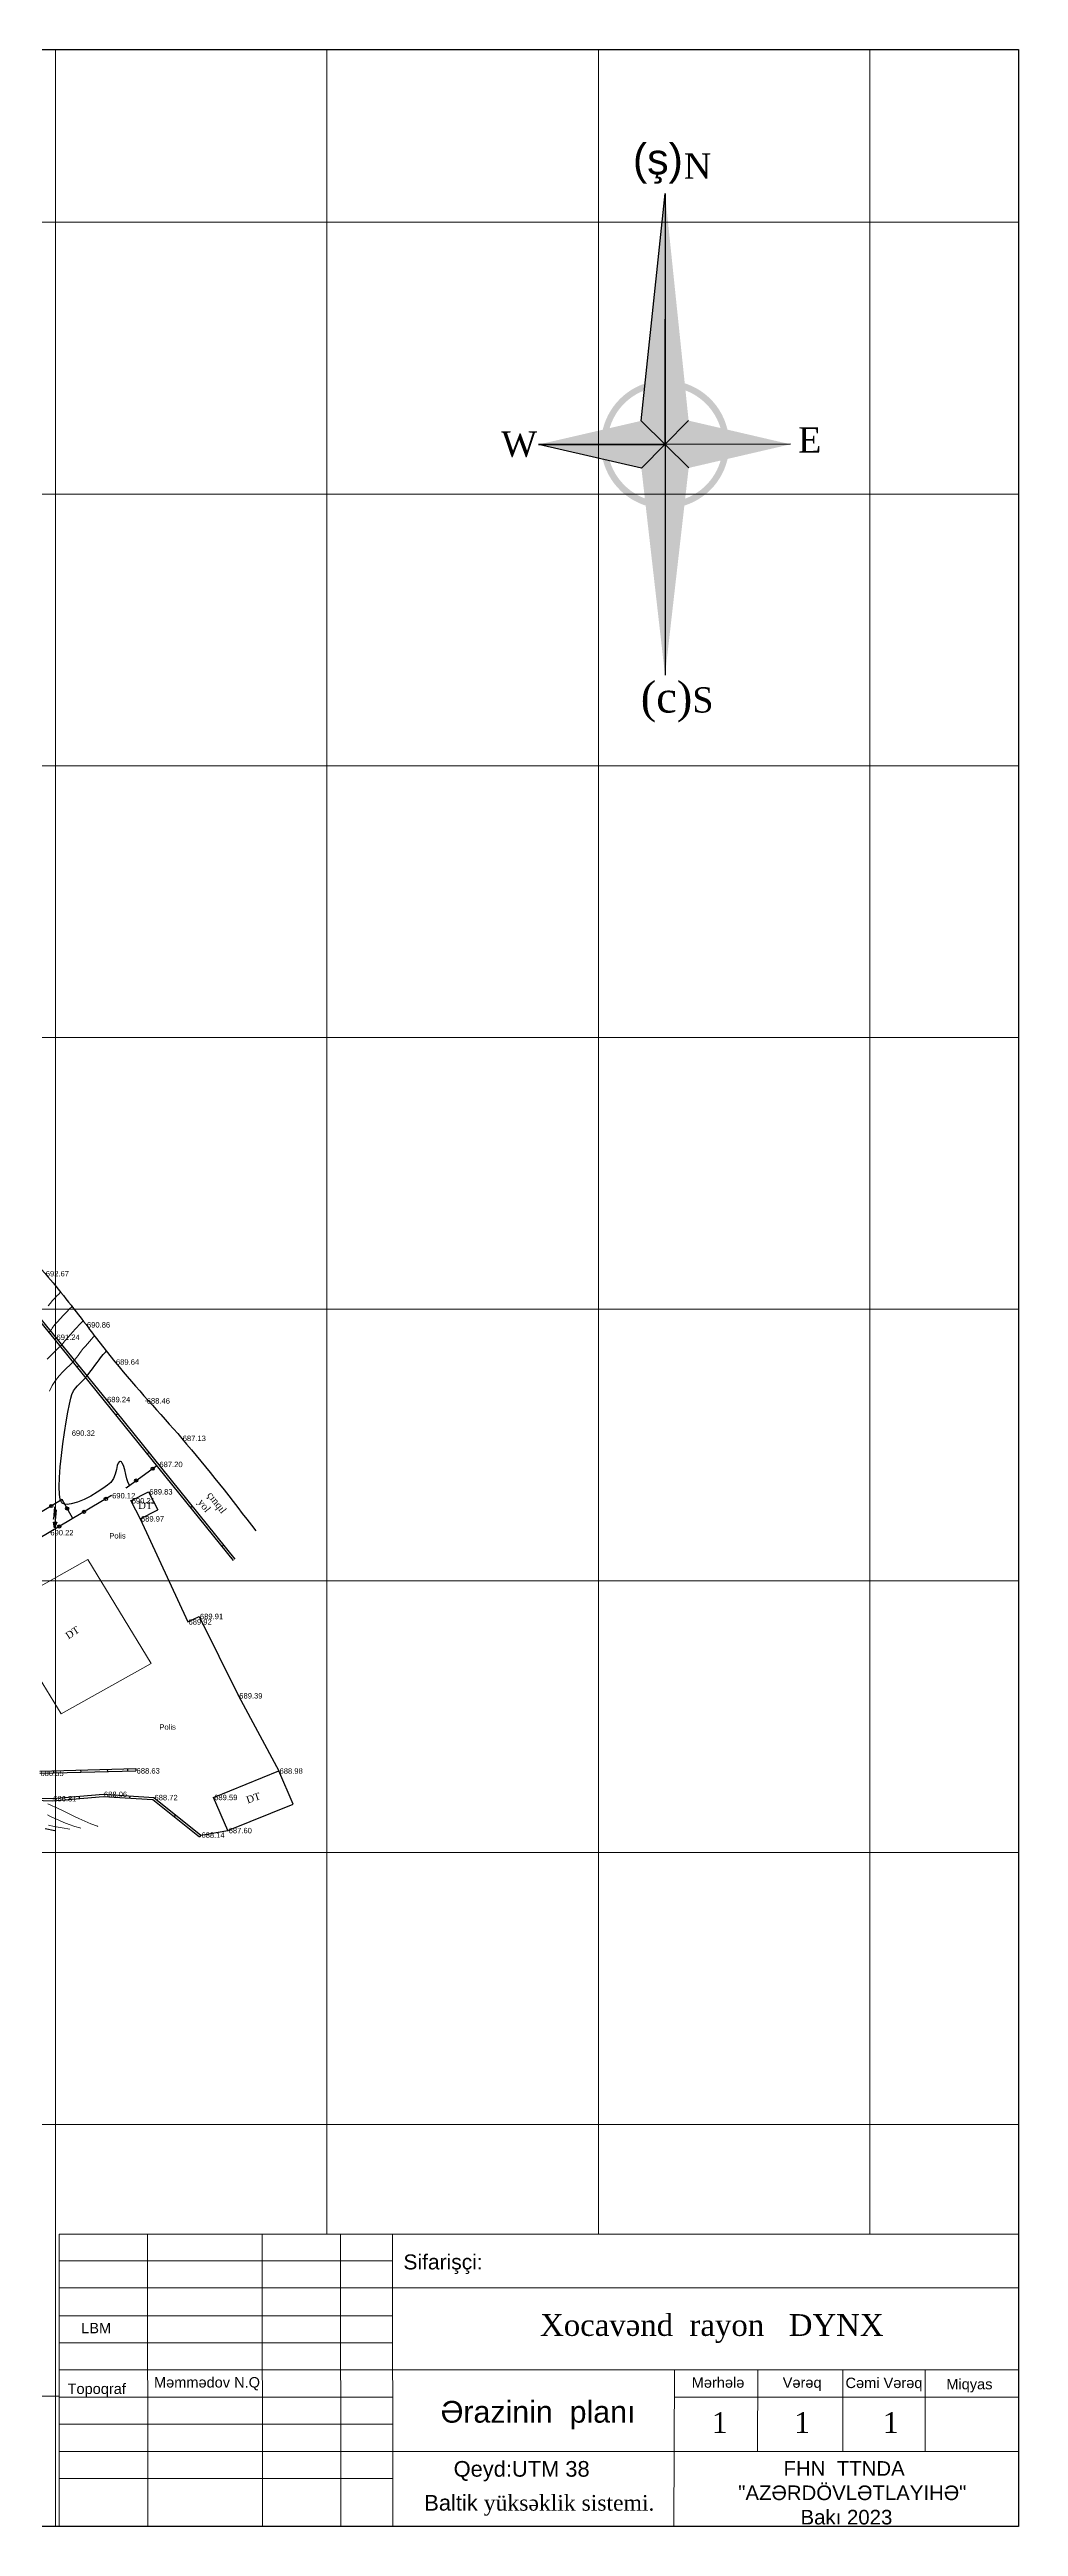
# Model space of a CAD drawing. Header units: feet. Extents: x 3381 to 683784, y 675186 to 4376258.
# Drawn here: x 678898.4 to 679076.8, y 4374699.7 to 4375155.5 of the extents above; entities that cross this region are included whole.
import ezdxf

# ---------------------------------------------------------------- set-up
doc = ezdxf.new("R2010")
doc.units = ezdxf.units.FT
doc.header["$MEASUREMENT"] = 0
doc.header["$PDMODE"] = 34
doc.header["$PDSIZE"] = 0.01
doc.linetypes.add('ACAD_ISO03W100', pattern=[30, 12, -18])
doc.layers.get('0').update_dxf_attribs({"linetype": 'CONTINUOUS'})
for name, color, linetype in [('0_Point_Height', 2, 'CONTINUOUS'), ('0_Point_Point', 7, 'CONTINUOUS'), ('Kompass', 7, 'CONTINUOUS'), ('Layer8', 7, 'CONTINUOUS'), ('ramka', 7, 'CONTINUOUS'), ('Yazilar', 7, 'CONTINUOUS')]:
    doc.layers.add(name, color=color, linetype=linetype)
for name, color, linetype, lineweight in [('0_Ном._пера__1', 7, 'CONTINUOUS', 13), ('ANA HORIZONTAL', 24, 'CONTINUOUS', 30), ('das tikili', 5, 'CONTINUOUS', 0), ('HORIZANTAL', 24, 'CONTINUOUS', 13), ('km setka', 170, 'CONTINUOUS', 15), ('kontur', 5, 'CONTINUOUS', 0), ('Layer3', 7, 'CONTINUOUS', 13)]:
    doc.layers.add(name, color=color, linetype=linetype, lineweight=lineweight)
doc.styles.get("Standard").update_dxf_attribs({"font": 'arial.ttf', "height": 2})
doc.styles.add('Standart', font='times.ttf')

msp = doc.modelspace()

# ---------------------------------------------------------------- hatches: boundary and pattern name
at = {"layer": 'Kompass'}
h = msp.add_hatch(color=5, dxfattribs=at)
h.set_gradient(color1=(0, 0, 255), one_color=1, tint=1)
h.paths.add_polyline_path([(679011.716, 4375082.874), (679007.355, 4375087.204), (679011.725, 4375129.018)])
h = msp.add_hatch(color=220, dxfattribs=at)
h.set_gradient(color1=(236, 9, 164), tint=1)
h.paths.add_polyline_path([(679011.716, 4375082.881), (679016.068, 4375087.236), (679011.725, 4375129.018)])
h = msp.add_hatch(color=5, dxfattribs=at)
edge = h.paths.add_edge_path()
edge.add_line((679011.713, 4375093.503), (679011.713, 4375094.665))
edge.add_arc((679011.787, 4375082.923), 11.743, 13.04557, 90.36246, ccw=False)
edge.add_line((679023.227, 4375085.573), (679021.946, 4375085.871))
edge.add_arc((679011.655, 4375082.749), 10.755, 16.87652, 89.68771)
edge = h.paths.add_edge_path()
edge.add_line((679007.94, 4375092.803), (679008.074, 4375094.083))
edge.add_arc((679011.791, 4375082.821), 11.86, 108.26723, 179.86034)
edge.add_line((678999.932, 4375082.85), (679001.094, 4375082.851))
edge.add_arc((679011.73, 4375082.865), 10.636, 110.87362, 180.07766, ccw=False)
edge = h.paths.add_edge_path()
edge.add_line((679001.529, 4375079.847), (679000.249, 4375080.14))
edge.add_arc((679011.709, 4375082.824), 11.77, 193.18314, 270.13483)
edge.add_line((679011.737, 4375071.054), (679011.718, 4375072.216))
edge.add_arc((679011.842, 4375082.999), 10.783, 196.99488, 269.34396, ccw=False)
edge.add_line((679001.529, 4375079.847), (679001.529, 4375079.847))
edge = h.paths.add_edge_path()
edge.add_line((679015.286, 4375071.597), (679015.432, 4375072.878))
edge.add_arc((679011.742, 4375082.856), 10.639, 290.29292, 360.10887)
edge.add_line((679022.381, 4375082.876), (679023.543, 4375082.87))
edge.add_arc((679011.789, 4375082.819), 11.754, -72.69301, 0.24835, ccw=False)
edge.add_line((679015.286, 4375071.597), (679015.432, 4375072.878))
edge.add_line((679015.432, 4375072.878), (679015.286, 4375071.597))
h = msp.add_hatch(color=220, dxfattribs=at)
h.set_gradient(color1=(236, 9, 164), tint=1)
h.paths.add_polyline_path([(679011.723, 4375082.874), (679007.355, 4375087.204), (678988.442, 4375082.84), (679011.716, 4375082.881)])
h = msp.add_hatch(color=5, dxfattribs=at)
h.set_gradient(color1=(0, 0, 255), one_color=1, tint=1, name='CURVED')
h.paths.add_polyline_path([(679011.716, 4375082.874), (679016.068, 4375087.236), (679034.831, 4375082.879)])
h = msp.add_hatch(color=5, dxfattribs=at)
h.set_gradient(color1=(0, 0, 255), one_color=1, tint=1, name='HEMISPHERICAL')
h.paths.add_polyline_path([(679011.709, 4375082.86), (679007.375, 4375078.51), (678988.442, 4375082.84)])
h = msp.add_hatch(color=220, dxfattribs=at)
h.set_gradient(color1=(236, 9, 164), tint=1)
h.paths.add_polyline_path([(679007.371, 4375078.506), (679011.723, 4375082.86), (679011.725, 4375040.393)])
h = msp.add_hatch(color=5, dxfattribs=at)
h.set_gradient(color1=(0, 0, 255), one_color=1, tint=1, name='HEMISPHERICAL')
h.paths.add_polyline_path([(679011.723, 4375082.86), (679011.725, 4375040.393), (679016.077, 4375078.528)])
h = msp.add_hatch(color=220, dxfattribs=at)
h.set_gradient(color1=(236, 9, 164), tint=1, name='INVHEMISPHERICAL')
h.paths.add_polyline_path([(679016.077, 4375078.528), (679011.738, 4375082.86), (679034.831, 4375082.879)])

# ---------------------------------------------------------------- linework, layer by layer
at = {"linetype": 'Continuous'}
for p, q in [((678903.8, 4374913.321), (678903.495, 4374913.062)), ((678910.952, 4374904.504), (678910.647, 4374904.245)), ((678916.72, 4374897.362), (678916.416, 4374897.102)), ((678912.486, 4374890.882, 690.322), (678918.165, 4374894.936, 250.259)), ((678909.77, 4374889.42, 690.121), (678885.62, 4374875.128, 690.108)), ((678900.692, 4374888.695, 690.117), (678896.388, 4374886.148, 690.115)), ((678902.67, 4374885.218, 668.222), (678900.692, 4374888.695, 64.195)), ((678913.383, 4374888.486, 690.209), (678916.626, 4374890.14, 689.83)), ((678913.383, 4374888.486, 690.209), (678915.08, 4374885.161, 689.971)), ((678915.08, 4374885.161, 689.971), (678918.323, 4374886.815, 689.592)), ((678916.626, 4374890.14, 689.83), (678918.323, 4374886.815, 689.592)), ((678924.703, 4374887.478), (678924.398, 4374887.219)), ((678915.08, 4374885.161, 689.971), (678923.839, 4374866.192, 689.923)), ((678930.476, 4374880.33), (678930.171, 4374880.07)), ((678923.839, 4374866.192, 689.923), (678925.943, 4374867.199, 689.909)), ((678925.943, 4374867.199, 689.909), (678933.188, 4374852.604, 689.392)), ((678933.188, 4374852.604, 689.392), (678940.604, 4374838.761, 688.984)), ((678896.566, 4374838.329, 686.546), (678914.28, 4374838.793, 688.633)), ((678896.591, 4374838.73, 686.55), (678914.27, 4374839.193, 688.633)), ((678899.108, 4374838.796), (678899.134, 4374838.396)), ((678904.087, 4374838.926), (678904.117, 4374838.527)), ((678909.012, 4374839.055), (678909.047, 4374838.656)), ((678912.74, 4374839.153), (678912.768, 4374838.753)), ((678914.27, 4374839.193, 688.633), (678914.28, 4374838.793, 688.633)), ((678928.565, 4374833.897, 689.594), (678940.604, 4374838.761, 688.984)), ((678943.275, 4374832.667, 686.994), (678940.604, 4374838.761, 688.984)), ((678893.732, 4374833.417, 685.649), (678898.969, 4374833.266, 686.811)), ((678893.743, 4374833.817, 685.649), (678898.934, 4374833.665, 686.811)), ((678898.934, 4374833.665, 686.811), (678908.269, 4374834.466, 688.063)), ((678898.969, 4374833.266, 686.811), (678908.274, 4374834.065, 688.059)), ((678903.813, 4374834.084), (678903.855, 4374833.686)), ((678908.269, 4374834.466, 688.063), (678917.573, 4374833.874, 688.715)), ((678908.274, 4374834.065, 688.065), (678917.422, 4374833.483, 688.706)), ((678913.139, 4374834.156), (678913.134, 4374833.756)), ((678917.422, 4374833.483, 688.708), (678925.978, 4374826.656, 688.136)), ((678917.573, 4374833.874, 688.715), (678926.227, 4374826.969, 688.136)), ((678931.236, 4374827.803, 687.604), (678928.565, 4374833.897, 689.594)), ((678931.236, 4374827.803, 687.604), (678943.275, 4374832.667, 686.994)), ((678921.559, 4374830.694), (678921.328, 4374830.366)), ((678926.227, 4374826.969, 688.136), (678925.978, 4374826.656, 688.136)), ((678926.227, 4374826.969, 688.136), (678931.236, 4374827.803, 687.604))]:
    msp.add_line(p, q, dxfattribs=at)
at = {"linetype": 'Continuous', "elevation": 687.196}
for points in [[(678932.234, 4374877.516), (678908.532, 4374906.864), (678899.222, 4374918.321), (678888.47, 4374931.414), (678884.11, 4374936.612)], [(678932.555, 4374877.755), (678908.842, 4374907.116), (678899.531, 4374918.574), (678888.777, 4374931.67), (678884.416, 4374936.869)]]:
    msp.add_lwpolyline(points, dxfattribs=at)
at = {"color": 1, "linetype": 'Continuous'}
msp.add_lwpolyline([(678899.269, 4374887.35), (678899.095, 4374885.061), (678899.618, 4374886.803), (678899.319, 4374883.519), (678899.095, 4374884.564), (678899.756, 4374884.526), (678899.319, 4374883.519)], dxfattribs=at)
at = {"linetype": 'Continuous'}
for centre in [(678914.334, 4374892.201, 547.109), (678917.386, 4374894.38, 310.647), (678898.7, 4374887.516, 690.116), (678901.626, 4374887.053, 349.405), (678904.739, 4374886.442, 690.118), (678908.76, 4374888.822, 690.12), (678900.167, 4374883.737, 690.116)]:
    msp.add_circle(centre, 0.291, dxfattribs=at)
msp.add_open_spline([(678800.015, 4375077.644), (678801.836, 4375074.174), (678808.142, 4375062.155), (678818.038, 4375044.174), (678832.033, 4375024.91), (678842.805, 4375004.712), (678853.768, 4374986.826), (678862.895, 4374969.423), (678876.31, 4374950.902), (678892.91, 4374936.613), (678904.445, 4374921.776), (678912.375, 4374911.293), (678923.693, 4374899.375), (678931.942, 4374888.683), (678936.386, 4374882.923)], degree=3, knots=[0, 0, 0, 0, 11.7595104, 40.7232097, 61.4623304, 83.0549787, 109.2907167, 124.3927439, 141.9627176, 177.5330077, 189.5588214, 198.2764878, 216.9554477, 238.7688662, 238.7688662, 238.7688662, 238.7688662], dxfattribs=at)
at = {"layer": '0_Point_Point'}
for p in [(678899.531, 4374918.574, 691.244), (678905.138, 4374920.866, 690.862), (678910.474, 4374914.031, 689.636), (678908.842, 4374907.116, 689.236), (678916.146, 4374906.872, 688.463), (678922.768, 4374899.974, 687.128), (678918.481, 4374895.181, 687.196), (678912.486, 4374890.882, 690.322), (678909.77, 4374889.42, 690.121), (678913.383, 4374888.486, 690.209), (678916.626, 4374890.14, 689.83), (678898.395, 4374882.619, 690.218), (678915.08, 4374885.161, 689.971), (678923.839, 4374866.192, 689.923), (678925.943, 4374867.199, 689.909), (678933.188, 4374852.604, 689.392), (678914.28, 4374838.793, 688.633), (678940.604, 4374838.761, 688.984), (678898.934, 4374833.665, 686.811), (678908.269, 4374834.466, 688.063), (678917.573, 4374833.874, 688.715), (678928.565, 4374833.897, 689.594), (678926.227, 4374826.969, 688.136), (678931.236, 4374827.803, 687.604)]:
    msp.add_point(p, dxfattribs=at)
at = {"layer": 'ANA HORIZONTAL', "color": 16, "lineweight": 30}
for points, elevation in [([(678913.105, 4374891.324), (678913.104, 4374891.325), (678912.849, 4374891.78), (678912.629, 4374892.484), (678912.425, 4374893.323), (678912.219, 4374894.179), (678911.992, 4374894.937), (678911.784, 4374895.395), (678911.607, 4374895.613), (678911.476, 4374895.685), (678911.406, 4374895.695), (678911.327, 4374895.689), (678911.189, 4374895.626), (678911.025, 4374895.421), (678910.86, 4374894.978), (678910.685, 4374894.235), (678910.475, 4374893.388), (678910.153, 4374892.551), (678909.644, 4374891.839), (678909.063, 4374891.346), (678908.208, 4374890.724), (678907.153, 4374890.036), (678905.971, 4374889.345), (678904.735, 4374888.714), (678903.517, 4374888.207), (678902.393, 4374887.886), (678901.609, 4374887.806), (678901.114, 4374887.871), (678900.836, 4374887.981), (678900.715, 4374888.057), (678900.638, 4374888.126), (678900.504, 4374888.329), (678900.347, 4374888.783), (678900.215, 4374889.642), (678900.162, 4374891.06), (678900.215, 4374892.783), (678900.356, 4374894.726), (678900.568, 4374896.804), (678900.832, 4374898.933), (678901.13, 4374901.029), (678901.444, 4374903.006), (678901.757, 4374904.781), (678902.049, 4374906.268), (678902.303, 4374907.383), (678902.501, 4374908.041), (678902.815, 4374908.699), (678903.154, 4374909.213), (678903.518, 4374909.637), (678903.912, 4374910.022), (678904.339, 4374910.422), (678904.8, 4374910.889), (678905.3, 4374911.475), (678905.811, 4374912.137), (678906.299, 4374912.783), (678906.752, 4374913.391), (678907.159, 4374913.943), (678907.51, 4374914.418), (678907.793, 4374914.797), (678907.997, 4374915.059), (678908.268, 4374915.379), (678908.511, 4374915.649), (678908.72, 4374915.875), (678908.89, 4374916.06)], 690), ([(678899.381, 4374827.768), (678897.55, 4374828.082)], 685)]:
    msp.add_lwpolyline(points, dxfattribs=dict(at, elevation=elevation))
at = {"layer": 'das tikili', "color": 0, "lineweight": 20}
for p, q in [((678905.459, 4374877.673, 689.594), (678917.076, 4374858.54, 689.594)), ((678917.076, 4374858.54, 689.594), (678900.515, 4374849.282, 689.594)), ((678895.149, 4374858.119, 689.594), (678900.515, 4374849.282, 689.594))]:
    msp.add_line(p, q, dxfattribs=at)
at = {"layer": 'das tikili', "color": 0, "lineweight": 20, "elevation": 689.594}
msp.add_lwpolyline([(678888.897, 4374868.415), (678905.459, 4374877.673)], dxfattribs=at)
at = {"layer": 'HORIZANTAL', "color": 16, "linetype": 'Continuous', "lineweight": 20}
for points, elevation in [([(678898.154, 4374924.327), (678898.484, 4374924.786), (678898.928, 4374925.32), (678899.35, 4374925.779), (678899.738, 4374926.172), (678900.08, 4374926.508), (678900.364, 4374926.797)], 692), ([(678898.316, 4374919.488), (678898.568, 4374919.747), (678898.753, 4374919.997), (678898.876, 4374920.209), (678898.998, 4374920.422), (678899.177, 4374920.677), (678899.416, 4374920.953), (678899.833, 4374921.407), (678900.367, 4374921.977), (678900.958, 4374922.602), (678901.544, 4374923.221), (678902.066, 4374923.771), (678902.461, 4374924.191)], 691.5), ([(678897.918, 4374914.518), (678898.727, 4374915.345), (678899.451, 4374916.047), (678900.046, 4374916.601), (678900.465, 4374916.987), (678900.663, 4374917.182), (678900.852, 4374917.433), (678900.998, 4374917.637), (678901.192, 4374917.885), (678901.426, 4374918.158), (678901.792, 4374918.573), (678902.234, 4374919.067), (678902.693, 4374919.576), (678903.113, 4374920.038), (678903.476, 4374920.433), (678903.804, 4374920.784), (678904.094, 4374921.092), (678904.347, 4374921.359), (678904.559, 4374921.585)], 691), ([(678898.35, 4374908.647), (678898.856, 4374909.68), (678899.466, 4374910.619), (678900.138, 4374911.464), (678900.83, 4374912.217), (678901.503, 4374912.879), (678902.113, 4374913.451), (678902.62, 4374913.933), (678902.981, 4374914.329), (678903.359, 4374914.823), (678903.649, 4374915.223), (678903.912, 4374915.59), (678904.208, 4374915.986), (678904.595, 4374916.472), (678904.981, 4374916.931), (678905.375, 4374917.38), (678905.761, 4374917.807), (678906.123, 4374918.202), (678906.446, 4374918.553), (678906.714, 4374918.848)], 690.5), ([(678907.301, 4374828.554), (678907.214, 4374828.584), (678906.012, 4374829.04), (678904.871, 4374829.514), (678903.807, 4374829.987), (678902.836, 4374830.443), (678901.975, 4374830.864), (678901.238, 4374831.233), (678900.643, 4374831.531), (678900.205, 4374831.742), (678899.575, 4374832.021), (678898.983, 4374832.274), (678898.47, 4374832.503), (678898.075, 4374832.704)], 686.5), ([(678904.152, 4374828.242), (678903.954, 4374828.284), (678903.03, 4374828.527), (678901.986, 4374828.887), (678900.995, 4374829.278), (678900.08, 4374829.678), (678899.263, 4374830.062), (678898.567, 4374830.404), (678898.013, 4374830.682)], 686), ([(678902.123, 4374828.04), (678900.692, 4374828.292), (678899.262, 4374828.549), (678898.194, 4374828.754)], 685.5)]:
    msp.add_lwpolyline(points, dxfattribs=dict(at, elevation=elevation))
at = {"layer": 'km setka', "flags": 128}
for points in [[(678899.461, 4375155.521), (678899.461, 4374699.736)], [(678949.461, 4375155.521), (678949.461, 4374753.496)], [(678999.461, 4375155.521), (678999.461, 4374753.496)], [(679049.461, 4375155.521), (679049.461, 4374753.496)], [(678599.655, 4375123.732), (679076.815, 4375123.732)], [(678599.655, 4375073.732), (679076.815, 4375073.732)], [(678599.655, 4375073.732), (679076.815, 4375073.732)], [(678599.655, 4375023.732), (679076.815, 4375023.732)], [(678599.655, 4374973.732), (679076.815, 4374973.732)], [(678599.655, 4374923.732), (679076.815, 4374923.732)], [(678599.655, 4374873.732), (679076.815, 4374873.732)], [(678599.655, 4374823.732), (679076.815, 4374823.732)], [(678599.655, 4374773.732), (679076.815, 4374773.732)], [(678599.655, 4374723.732), (678900.175, 4374723.732)]]:
    msp.add_lwpolyline(points, dxfattribs=at)
at = {"layer": 'Kompass', "color": 5, "elevation": -54.041}
msp.add_lwpolyline([(679011.716, 4375082.874), (679007.355, 4375087.204), (679011.725, 4375129.018), (679011.716, 4375082.874)], close=True, dxfattribs=at)
at = {"layer": 'Kompass', "elevation": -54.041}
for points in [[(679011.725, 4375129.018), (679011.725, 4375040.393)], [(679011.716, 4375082.874), (679007.355, 4375087.204), (679016.077, 4375078.528)], [(679016.068, 4375087.236), (679011.716, 4375082.867), (679007.371, 4375078.506)], [(679034.831, 4375082.879), (678988.442, 4375082.84)]]:
    msp.add_lwpolyline(points, dxfattribs=at)
at = {"layer": 'Kompass', "color": 5, "elevation": -54.041}
msp.add_lwpolyline([(679011.709, 4375082.86), (679007.375, 4375078.51), (678988.442, 4375082.84), (679011.709, 4375082.86)], dxfattribs=at)
at = {"layer": 'Layer8', "color": 0, "lineweight": 13}
for p, q in [((678916.495, 4374699.75, -54.041), (678916.437, 4374753.496, -54.041)), ((678937.615, 4374699.75, -54.041), (678937.557, 4374753.496, -54.041)), ((678952.015, 4374699.75, -54.041), (678951.957, 4374753.496, -54.041)), ((678961.615, 4374699.75, -54.041), (678961.557, 4374753.496, -54.041)), ((679013.474, 4374728.536, -54.041), (679013.356, 4374699.736, -54.041)), ((679028.813, 4374728.536, -54.041), (679028.752, 4374713.53, -54.041)), ((679076.813, 4374728.536, -54.041), (679028.813, 4374728.536, -54.041)), ((679044.457, 4374728.536, -54.041), (679044.457, 4374713.559, -54.041)), ((679059.603, 4374728.536, -54.041), (679059.603, 4374713.559, -54.041))]:
    msp.add_line(p, q, dxfattribs=at)
at = {"layer": 'Layer8', "color": 0, "lineweight": 13, "elevation": -54.041}
msp.add_lwpolyline([(678900.175, 4374753.496), (679076.815, 4374753.496), (679076.815, 4374699.736), (678900.175, 4374699.736)], close=True, dxfattribs=at)
for points in [[(678900.178, 4374748.638), (678961.49, 4374748.638)], [(678900.178, 4374743.637), (679076.815, 4374743.637)], [(678900.178, 4374738.52), (678961.49, 4374738.52)], [(678900.178, 4374733.528), (678961.49, 4374733.528)], [(678900.178, 4374728.536), (679076.805, 4374728.536)], [(678900.178, 4374723.544), (678961.49, 4374723.544)], [(679013.454, 4374723.544), (679076.81, 4374723.544)], [(678900.178, 4374718.552), (678961.49, 4374718.552)], [(678900.178, 4374713.56), (679076.752, 4374713.56)], [(678900.178, 4374708.568), (678961.49, 4374708.568)]]:
    msp.add_lwpolyline(points, dxfattribs=at)
at = {"layer": 'ramka', "elevation": -54.041}
msp.add_lwpolyline([(678599.655, 4374699.736), (678599.655, 4375155.521), (679076.815, 4375155.521)], dxfattribs=at)
msp.add_lwpolyline([(678599.655, 4375155.521), (679076.815, 4375155.521), (679076.815, 4374699.736), (678599.655, 4374699.736)], close=True, dxfattribs=at)

# ---------------------------------------------------------------- texts
at = {"layer": '0_Point_Height', "color": 0}
for s, p in [('692.67', (678897.692, 4374929.769, 692.669)), ('691.24', (678899.667, 4374918.06, 691.244)), ('690.86', (678905.274, 4374920.352, 690.862)), ('689.64', (678910.61, 4374913.517, 689.636)), ('689.24', (678908.978, 4374906.602, 689.236)), ('688.46', (678916.282, 4374906.358, 688.463)), ('690.32', (678902.474, 4374900.42, 690.322)), ('687.13', (678922.904, 4374899.46, 687.128)), ('687.20', (678918.617, 4374894.667, 687.196)), ('689.83', (678916.762, 4374889.626, 689.83)), ('690.12', (678909.906, 4374888.906, 690.121)), ('690.21', (678913.519, 4374887.972, 690.209)), ('690.22', (678898.531, 4374882.105, 690.218)), ('689.97', (678915.216, 4374884.647, 689.971)), ('689.91', (678926.079, 4374866.685, 689.909)), ('689.92', (678923.975, 4374865.678, 689.923)), ('689.39', (678933.324, 4374852.09, 689.392)), ('686.55', (678896.702, 4374837.815, 686.546)), ('688.63', (678914.416, 4374838.279, 688.633)), ('688.98', (678940.74, 4374838.247, 688.984)), ('686.81', (678899.07, 4374833.151, 686.811)), ('688.06', (678908.405, 4374833.952, 688.063)), ('688.72', (678917.709, 4374833.36, 688.715)), ('689.59', (678928.701, 4374833.383, 689.594)), ('688.14', (678926.363, 4374826.455, 688.136)), ('687.60', (678931.372, 4374827.289, 687.604))]:
    msp.add_text(s, height=1, dxfattribs=at).set_placement(p)
at = {"layer": '0_Ном._пера__1', "ltscale": 0.2, "insert": (678963.555, 4374749.796, -54.041), "char_height": 2.76473, "attachment_point": 1}
msp.add_mtext_dynamic_manual_height_columns('{\\fArial|b0|i0|c238|p34;Sifarişçi: }', width=180.30013, gutter_width=1, heights=[0], dxfattribs=at)
at = {"layer": '0_Ном._пера__1', "ltscale": 0.2, "insert": (678988.717, 4374738.802, 32.425), "char_height": 4, "width": 288.48021, "attachment_point": 1}
msp.add_mtext('{\\fTimes New Roman|b0|i0|c204|p18;Xocav\\fTimes New Roman|b0|i0|c238|p18;ənd  \\fTimes New Roman|b0|i0|c204|p18;rayon\\fTimes New Roman|b0|i0|c238|p18;   DYNX}', dxfattribs=at)
at = {"layer": 'km setka', "color": 0, "lineweight": -2, "ltscale": 0.3, "width": 108.09543, "attachment_point": 1}
for s, insert, char_height in [('Ə{\\fArial|b0|i0|c238|p34;razinin} {\\fArial|b0|i0|c238|p34; planı}', (678970.388, 4374722.835, 54.041), 4), ('{\\fTimes New Roman|b0|i0|c238|p18;1}', (679020.347, 4374720.781, -54.041), 3.84), ('{\\fTimes New Roman|b0|i0|c238|p18;1}', (679035.51, 4374720.781, -54.041), 3.84), ('{\\fTimes New Roman|b0|i0|c238|p18;1}', (679051.855, 4374720.781, -54.041), 3.84)]:
    msp.add_mtext(s, dxfattribs=dict(at, insert=insert, char_height=char_height))
at = {"layer": 'Kompass', "color": 1, "lineweight": -3, "ltscale": 0.2, "insert": (679005.804, 4375138.22, -54.041), "char_height": 5.65756, "width": 17.12022, "attachment_point": 1}
msp.add_mtext('{\\fArial|b0|i0|c238|p34;(ş)}', dxfattribs=at)
at = {"layer": 'Kompass', "color": 1, "attachment_point": 1, "rotation": 0.01316, "style": 'Standart'}
for s, insert, char_height, width in [('N', (679015.174, 4375136.413, -54.041), 4.652, 3.22006), ('W', (678981.548, 4375085.253, -54.041), 4.652, 6.74165), ('E', (679036.223, 4375086.013, -54.041), 4.652, 4.84559), ('{\\H1.216x;(c)}S', (679007.258, 4375039.175, -281.013), 4.65199, 3.37309)]:
    msp.add_mtext(s, dxfattribs=dict(at, insert=insert, char_height=char_height, width=width))
at = {"layer": 'kontur', "color": 0, "linetype": 'ACAD_ISO03W100', "lineweight": 0, "ltscale": 0.35, "char_height": 1, "attachment_point": 1}
for insert in [(678909.388, 4374882.533), (678918.611, 4374847.343)]:
    msp.add_mtext_dynamic_manual_height_columns('Polis', width=10.61016, gutter_width=12.5, heights=[0], dxfattribs=dict(at, insert=insert))
at = {"layer": 'Layer3', "lineweight": 15, "ltscale": 0.3, "char_height": 2.88, "width": 73.141, "attachment_point": 1}
for s, insert in [('Qeyd{\\fArial|b0|i0|c238|p34;:}UTM 38{\\fArial|b0|i0|c238|p34; }', (678972.8, 4374711.775, -54.041)), ('Baltik {\\fTimes New Roman|b0|i0|c238|p18;yüksəklik sistemi.}', (678967.394, 4374705.528, 54.041))]:
    msp.add_mtext(s, dxfattribs=dict(at, insert=insert))
at = {"layer": 'Layer8', "color": 0, "lineweight": 18, "insert": (679018.939, 4374711.757, -54.041), "char_height": 0.4608, "width": 82.79214, "attachment_point": 1}
msp.add_mtext('{\\fArial|b0|i0|c238|p34;\\H5.83333x;              FHN  TTNDA\\fArial|b0|i0|c204|p34;\\P      \\fArial|b0|i0|c238|p34;"AZ\\fArial|b0|i0|c204|p34;Ə\\fArial|b0|i0|c238|p34;RDÖVL\\fArial|b0|i0|c204|p34;Ə\\fArial|b0|i0|c238|p34;TLAYIH\\fArial|b0|i0|c204|p34;Ə\\fArial|b0|i0|c238|p34;"\\P                 Bakı 202\\fArial|b0|i0|c204|p34;3\\fArial|b0|i0|c238|p34;\\H0.17143x;                                                                   \\P                }', dxfattribs=at)
at = {"layer": 'ramka', "color": 0, "lineweight": 13, "ltscale": 0.4, "char_height": 1.92, "attachment_point": 1}
for s, insert, width in [('{\\fArial|b0|i0|c238|p34;LBM}', (678904.214, 4374737.203, -54.041), 11.94058), ('{\\fArial|b0|i0|c238|p34;Məmmədov N.Q}', (678917.616, 4374727.219, -54.041), 26.66799), ('{\\fArial|b0|i0|c238|p34;Mərhələ}', (679016.64, 4374727.179, -54.041), 11.94058), ('{\\fArial|b0|i0|c238|p34;Vərəq}', (679033.395, 4374727.177, -54.041), 11.94058), ('{\\fArial|b0|i0|c238|p34;Cəmi Vərəq}', (679044.964, 4374727.12, -54.041), 27.04548), ('{\\fArial|b0|i0|c238|p34;Miqyas}', (679063.524, 4374726.892, -54.041), 11.94058), ('{\\fArial|b0|i0|c238|p34;Topoqraf}', (678901.706, 4374726.037, -54.041), 11.94058)]:
    msp.add_mtext(s, dxfattribs=dict(at, insert=insert, width=width))
at = {"layer": 'Yazilar', "char_height": 1.3, "width": 0.10588, "attachment_point": 1}
for s, insert, rotation in [('{\\fTimes New Roman|b0|i0|c0|p18;DT}', (678914.717, 4374888.286), 359.75118), ('{\\fTimes New Roman|b0|i0|c238|p18;çınqıl yol}', (678928.347, 4374890.315), 307.83473), ('{\\fTimes New Roman|b0|i0|c0|p18;DT}', (678901.142, 4374864.035, 689.594), 33.47316), ('{\\fTimes New Roman|b0|i0|c0|p18;DT}', (678934.456, 4374833.989), 18.83409)]:
    msp.add_mtext(s, dxfattribs=dict(at, insert=insert, rotation=rotation))

doc.saveas('drawing.dxf')
